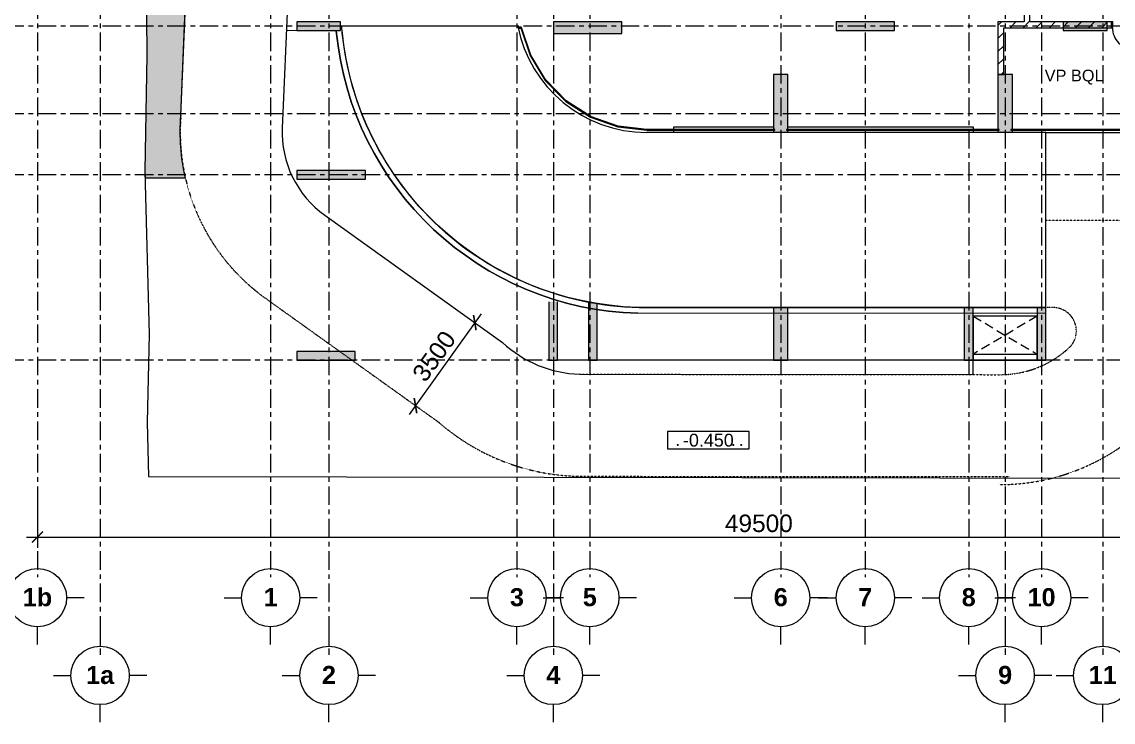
# Model space of a CAD drawing. Header units: millimetres. Extents: x -55734 to 162275, y -23881 to 125548.
# Drawn here: x -9036 to 28407, y -12412 to 11600 of the extents above; entities that cross this region are included whole.
import ezdxf
from ezdxf.enums import TextEntityAlignment as Align
from ezdxf.xclip import XClip

# ---------------------------------------------------------------- set-up
doc = ezdxf.new("R2010")
doc.units = ezdxf.units.MM
doc.header["$XCLIPFRAME"] = 0
for name, pattern in [('gf$0$Dash', [6, 3, -3]), ('Grid Line', [22.224999999999994, 12.7, -3.174999999999999, 3.174999999999999, -3.174999999999999]), ('HIDDEN2', [4.7624999999999975, 3.174999999999999, -1.587499999999999]), ('PHANTOM', [63.50000000000001, 31.75, -6.35, 6.35, -6.35, 6.35, -6.35])]:
    doc.linetypes.add(name, pattern=pattern)
for name, color, linetype, lineweight in [('@ color hatch', 7, 'Continuous', 13), ('A-DETL-THIN', 151, 'Continuous', 5), ('CHU', 181, 'Continuous', 5), ('CUA', 31, 'Continuous', 9), ('DIM', 1, 'Continuous', 5), ('gf$0$A-_DETA----_E', 8, 'Continuous', 9), ('HATCH-1', 8, 'Continuous', 5), ('HATCH-TUONG', 152, 'Continuous', 15), ('KH', 6, 'Continuous', 5), ('KI-HIEU-1', 151, 'Continuous', 9), ('KINH', 152, 'Continuous', 5), ('NET CAT', 3, 'Continuous', 5), ('NET THAY 1', 41, 'Continuous', 5), ('NET THAY 2', 55, 'Continuous', 5), ('NET-CAT', 3, 'Continuous', 15), ('NET-THAY', 2, 'Continuous', 9), ('TRUC', 225, 'Continuous', 5)]:
    doc.layers.add(name, color=color, linetype=linetype, lineweight=lineweight)
doc.layers.add('CGXD', color=5, linetype='HIDDEN2')
doc.layers.add('RD-AB', color=4, linetype='PHANTOM')
doc.styles.add('Arial', font='arial.ttf')
doc.styles.add('Arial_1', font='arial.ttf', dxfattribs={"height": 400})
doc.styles.add('Arial_B', font='arialbd.ttf', dxfattribs={"height": 619.0476190476184})
doc.styles.add('TA1', font='arial.ttf')
doc.dimstyles.new('D_300_KTx3.0', dxfattribs={"dimtxt": 600, "dimasz": 375, "dimexe": 375, "dimexo": 375, "dimgap": 160, "dimtad": 1, "dimdec": 0, "dimzin": 9, "dimtxsty": 'TA1', "dimblk": 'ARCHTICK', "dimcen": 1, "dimdle": 375, "dimclrd": 256, "dimclre": 256, "dimclrt": 7, "dimadec": 0, "dimazin": 0, "dimtfac": 1, "dimtdec": 0, "dimtix": 1, "dimtmove": 1, "dimatfit": 3, "dimldrblk": 'ARCHTICK', "dimfxl": 1, "dimtolj": 1, "dimtzin": 0, "dimlwd": -1, "dimlwe": -1, "dimarcsym": 0})
pattern_1 = [(45, (0, 0), (-224.5064030267289, 224.5064030267289), [])]

# ---------------------------------------------------------------- blocks, each defined once
blk = doc.blocks.new('Railing - Railing-489137-MẶT BẰNG TẦNG 1')
at = {"layer": 'NET THAY 1', "color": 250}
for p, q in [((13333.71073973213, 7912.629194909058), (13333.71073973213, 7999.925533379334)), ((13333.71073973213, 7999.925533379334), (16750.52425046675, 7999.925533379334)), ((13333.71073973213, 7809.927022104659), (13333.71073973213, 7887.229194909057)), ((17250.52425046675, 7999.925533379334), (23600.52425046754, 7999.925533379334)), ((23600.52425046754, 7999.925533379334), (23600.52425046754, 7912.629194909033)), ((23600.52425046754, 7887.229194909031), (23600.52425046754, 7809.927022104642))]:
    blk.add_line(p, q, dxfattribs=at)
blk = doc.blocks.new('ALC1807-ASCENT PLAZA-TANG HAM_rvt-1-MẶT BẰNG TẦNG 1')
at = {"color": 250, "lineweight": 5}
blk.add_blockref('Railing - Railing-489137-MẶT BẰNG TẦNG 1', (0, 0), dxfattribs=at)
blk = doc.blocks.new('ALC1807-ASCENT PLAZA-KET CAU 1_rvt-1-MẶT BẰNG TẦNG 1')
at = {"layer": 'NET CAT'}
for points in [[(1900.52425046744, 11299.93651796353), (1900.52425046744, 11599.93651796353), (400.5242504674388, 11599.93651796354), (400.5242504674388, 11299.93651796353)], [(11550.5242504668, 11199.9365179635), (11550.5242504668, 11599.9365179635), (9200.524250466793, 11599.9365179635), (9200.524250466793, 11199.9365179635), (11179.6184698446, 11199.9365179635)], [(20900.52425046765, 11299.93651796347), (20900.52425046765, 11599.93651796347), (18900.52425046765, 11599.93651796347), (18900.52425046765, 11299.93651796347)], [(28197.09348552335, 11299.93651796344), (28197.09348552335, 11599.93651796344), (26697.09348552334, 11599.93651796345), (26697.09348552334, 11299.93651796344)], [(17250.52425046677, 7809.927022104654), (17250.52425046677, 9799.92702210467), (16750.52425046678, 9799.92702210467), (16750.52425046678, 7809.927022104654)], [(24450.52425046678, 7809.927022104671), (24950.52425046678, 7809.927022104671), (24950.52425046678, 9799.927022104634), (24450.52425046678, 9799.927022104643)], [(2750.524250467433, 6199.93651796395), (2750.524250467433, 6499.936517963951), (400.5242504674301, 6499.936517963951), (400.5242504674301, 6199.93651796395)], [(9340.524250467543, -0.06348203607890356), (9340.524250467559, 1999.936517963917), (9040.524250467559, 1999.936517963934), (9040.52425046754, -0.06348203607890356)], [(10400.52425046754, -0.06348203609622942), (10700.52425046754, -0.06348203609622942), (10700.52425046756, 1939.781181943873), (10580.60683540634, 1958.706549496141), (10400.52425046756, 1993.585292792061), (10400.52425046754, 83.05254963373677)], [(17250.52425046678, -0.0634820361135553), (17250.52425046678, 1799.927022104642), (16750.52425046679, 1799.927022104642), (16750.52425046679, -0.0634820361135553)], [(23600.52425046715, -0.06348203614820705), (23600.52425046715, 1799.927022104642), (23300.52425046716, 1799.927022104642), (23300.52425046716, -0.06348203613088117)], [(26100.52425046716, -0.06348203614820705), (26100.52425046716, 1799.927022104642), (25800.52425046715, 1799.927022104642), (25800.52425046715, -0.06348203614820705)], [(2400.524250467426, -0.06348203606157768), (2400.524250467426, 299.9365179639395), (400.5242504674258, 299.9365179639395), (400.5242504674214, -0.06348203606157768)]]:
    blk.add_hatch(color=7, dxfattribs=at).paths.add_polyline_path(points, flags=0)
at = {"layer": 'NET CAT', "color": 90, "lineweight": 13}
for p, q in [((1900.524250467436, 11599.93651796351), (400.5242504674366, 11599.93651796351)), ((400.5242504674364, 11599.93651796351), (400.5242504674359, 11299.93651796351)), ((400.5242504674359, 11299.93651796351), (1900.524250467436, 11299.93651796351)), ((1900.524250467436, 11299.93651796351), (1900.524250467436, 11599.93651796351)), ((11550.52425046678, 11599.93651796348), (9200.524250466784, 11599.93651796348)), ((9200.524250466784, 11599.93651796348), (9200.524250466784, 11199.93651796348)), ((11550.52425046678, 11199.93651796348), (11550.52425046678, 11599.93651796348)), ((20900.52425046763, 11599.93651796345), (18900.52425046763, 11599.93651796345)), ((18900.52425046763, 11599.93651796345), (18900.52425046763, 11299.93651796345)), ((18900.52425046763, 11299.93651796345), (20900.52425046764, 11299.93651796345)), ((20900.52425046764, 11299.93651796345), (20900.52425046763, 11599.93651796345)), ((28197.09348552332, 11599.93651796342), (26697.09348552332, 11599.93651796343)), ((26697.09348552332, 11599.93651796343), (26697.09348552332, 11299.93651796343)), ((26697.09348552332, 11299.93651796343), (28197.09348552332, 11299.93651796342)), ((28197.09348552332, 11299.93651796342), (28197.09348552332, 11599.93651796342)), ((9200.524250466784, 11199.93651796348), (11550.52425046678, 11199.93651796348)), ((17250.52425046675, 9799.927022104648), (16750.52425046675, 9799.927022104648)), ((16750.52425046675, 9799.927022104648), (16750.52425046675, 7809.927022104647)), ((17250.52425046675, 7809.927022104647), (17250.52425046675, 9799.927022104648)), ((24950.52425046675, 9799.927022104624), (24450.52425046675, 9799.927022104626)), ((24450.52425046675, 9799.927022104626), (24450.52425046675, 7809.927022104641)), ((24950.52425046675, 7809.927022104641), (24950.52425046675, 9799.927022104624)), ((2750.524250467428, 6499.936517963944), (400.5242504674285, 6499.936517963944)), ((400.5242504674283, 6499.936517963944), (400.5242504674283, 6199.936517963944)), ((2750.524250467428, 6199.936517963944), (2750.524250467428, 6499.936517963944)), ((400.5242504674283, 6199.936517963944), (2750.524250467428, 6199.936517963944)), ((9040.524250467548, 1999.936517963914), (9040.524250467532, -0.06348203608567148)), ((9340.524250467532, -0.06348203608770185), (9340.524250467548, 1999.936517963913)), ((10400.52425046755, 1993.585292792047), (10400.52425046753, -0.06348203609000294)), ((10700.52425046753, -0.06348203609203332), (10700.52425046755, 1939.781181943867)), ((16750.52425046677, 1799.927022104642), (16750.52425046677, -0.0634820361168039)), ((17250.52425046677, -0.06348203611707462), (17250.52425046677, 1799.927022104642)), ((23300.52425046713, 1799.927022104636), (23300.52425046713, -0.06348203614008555)), ((23600.52425046713, -0.06348203614035626), (23600.52425046713, 1799.927022104636)), ((25800.52425046713, 1799.927022104645), (25800.52425046713, -0.06348203614820705)), ((26100.52425046713, -0.06348203614847776), (26100.52425046713, 1799.927022104645)), ((2400.524250467421, 299.9365179639289), (400.5242504674206, 299.9365179639395)), ((400.5242504674206, 299.9365179639395), (400.5242504674193, -0.06348203606046098)), ((2400.524250467419, -0.06348203607110285), (2400.524250467421, 299.9365179639289)), ((400.5242504674193, -0.06348203606044472), (2400.524250467419, -0.06348203607110285)), ((9040.524250467532, -0.06348203608580683), (9340.524250467532, -0.06348203608770185)), ((10400.52425046753, -0.06348203609013829), (10700.52425046753, -0.06348203609203332)), ((16750.52425046677, -0.0634820361168039), (17250.52425046677, -0.06348203611707462)), ((23300.52425046713, -0.06348203614008555), (23600.52425046713, -0.06348203614035626)), ((25800.52425046713, -0.06348203614820705), (26100.52425046713, -0.06348203614847776))]:
    blk.add_line(p, q, dxfattribs=at)
at = {"layer": 'NET-THAY', "color": 50}
blk.add_line((31261.35310966223, 7799.929194909006), (26100.79673649016, 7799.929194909002), dxfattribs=at)
blk = doc.blocks.new('A$C56D52FB6')
at = {"layer": '@ color hatch', "ltscale": 0.5}
h = blk.add_hatch(dxfattribs=at)
h.set_pattern_fill('CROSS', color=139, scale=20)
h.set_pattern_definition([(0, (-95969.65169468791, -21408.20164954532), (127, 127), [63.5, -190.5]), (90, (-95937.90169468791, -21439.95164954532), (-127, 127), [63.5, -190.5])])
edge = h.paths.add_edge_path()
edge.add_line((-109338.3379598628, 3889.229087690459), (-109362.4805370318, 2677.984814849362))
edge.add_line((-109362.4805370318, 2677.984814849362), (-109419.602073987, 1639.506543915806))
edge.add_line((-109419.602073987, 1639.506543915806), (-109513.6713271863, -1210.362051299089))
edge.add_line((-109513.6713271863, -1210.362051299089), (-106881.966985493, -2973.833700563249))
edge.add_line((-106881.966985493, -2973.833700563249), (-106913.9686023816, -3933.769061112238))
edge.add_line((-106913.9686023816, -3933.769061112238), (-100752.9102524701, -3961.337404550199))
edge.add_line((-100752.9102524701, -3961.337404550199), (-100746.8866818314, -6967.990582789265))
edge.add_line((-100746.8866818314, -6967.990582789265), (-100712.9897478749, -10938.45045556063))
edge.add_line((-100712.9897478749, -10938.45045556063), (-100780.820051495, -14932.39573182717))
edge.add_line((-100780.820051495, -14932.39573182717), (-100774.817918709, -15158.15757803831))
edge.add_line((-100774.817918709, -15158.15757803831), (-99394.51889290242, -15158.15757803831))
edge.add_arc((-92571.27919620601, -13595.01969492401), 7000.000000014334, 175.3257801476313, 192.9032502731161, ccw=False)
edge.add_line((-99547.99827447208, -13024.58924065366), (-99297.49783059815, -6850.03363649649))
edge.add_arc((-102795.1852751374, -6708.363968762525), 3500.555349432935, 357.6805704644192, 446.7788433898818)
edge.add_ellipse((-102339.1615138813, 3781.855543363243), major_axis=(139.4966184170917, 6998.609911507453), ratio=0.9999999999999998, start_angle=90.26297205749017, end_angle=179.0187652853838, ccw=False)
at = {"ltscale": 0.5}
for p, q in [((-95800.37465940135, -6991.891097251855, -0.0003821481779666901), (-96068.27950737666, -13450.12341667354, 4.025256442938719e-06)), ((-94216.70185902924, -10126.96364942423, 4.025256442938719e-06), (-95926.8636108283, -10109.70219498877, 4.025256442938719e-06)), ((-94606.87455664814, -16442.08731382732, 4.025256442938719e-06), (-88509.19751341722, -20802.17610656383, 4.025256442938719e-06)), ((-72370.37773312157, -19803.5246601301, 4.025256442938719e-06), (-83872.79542666272, -19800.99820122638, 4.025256442938719e-06)), ((-72371.45668496506, -21898.15453140982, 4.025256442938719e-06), (-72370.37773312157, -19803.5246601301, 4.025256442938719e-06)), ((-85868.37170172186, -21890.53069820769, 4.025256442938719e-06), (-72371.45668496506, -21898.15453140982, 4.025256442938719e-06))]:
    blk.add_line(p, q, dxfattribs=at)
at = {"ltscale": 0.5, "elevation": 4.025256442938719e-06}
for points in [[(-69871.18812388473, -19608.21045606966), (-83869.9863181524, -19600.99962167571, -0.3789006972585026), (-94017.59137767577, -10108.12177544103, -1.069522368942609)], [(-69871.2911446346, -19808.21042953647), (-83872.79542666272, -19800.99820122638, -0.3789737937179047), (-94216.70185902924, -10126.96364942423, -0.3789737937179047)]]:
    blk.add_lwpolyline(points, format="xyb", dxfattribs=at)
at = {"ltscale": 0.5}
for centre, radius, start, end in [((-83579.56948405154, -9120.369187949575, 4.025256442938719e-06), 10684.65336698718, 185.4058159557538, 268.4273969401078), ((-92577.38823114448, -13597.90942532913, 4.025256442938719e-06), 3494.01811770179, 177.5758450350967, 234.4899346650131), ((-85750.35530488535, -17856.09272816021, 4.025256442938719e-06), 4036.16372364688, 226.8798280436769, 268.3244472206741)]:
    blk.add_arc(centre, radius, start, end, dxfattribs=at)
at = {"layer": '@ color hatch', "color": 139, "ltscale": 0.5}
for p, q in [((-99547.99831475917, -13024.56913553299), (-99297.49787090335, -6850.01353181673)), ((-69869.05110860534, -21408.27543422085), (-86619.25157349848, -21408.27543422085))]:
    blk.add_line(p, q, dxfattribs=at)
at = {"layer": '@ color hatch', "color": 139, "ltscale": 0.5, "elevation": 1.183966522866141e-06}
for points in [[(-100746.8866818314, -6967.990582789265), (-100712.9897478749, -10938.45045556063)], [(-99547.99827447208, -13024.58924065366), (-99297.49783059815, -6850.03363649649)], [(-100712.9897478749, -10938.45045556063), (-100780.820051495, -14932.39573182717)], [(-100780.820051495, -14932.39573182717), (-100774.817918709, -15158.15757803831)], [(-100774.817918709, -15158.15757803831), (-99394.51889290242, -15158.15757803831)]]:
    blk.add_lwpolyline(points, dxfattribs=at)
blk.add_lwpolyline([(-99394.51889290242, -15158.15757803832, -0.07684692007778644), (-99547.99827447208, -13024.58924065366)], format="xyb", dxfattribs=at)
at = {"layer": 'gf$0$A-_DETA----_E'}
for p, q in [((-100780.6822561493, -14932.39634784238), (-100631.7659551615, -20533.67513351926)), ((-100631.7659551615, -20533.67513351926), (-100705.5757002039, -23535.16677889935)), ((-100705.5757002039, -23535.16677889935), (-100655.9369334307, -25402.25970969951)), ((-100655.9369334307, -25402.25970969951), (-49438.97152645472, -25477.87044377022))]:
    blk.add_line(p, q, dxfattribs=at)
at = {"layer": 'gf$0$A-_DETA----_E', "color": 190, "linetype": 'gf$0$Dash'}
for p, q in [((-69868.85495819774, -16603.27462744068), (-65649.46215273897, -16603.27462744068)), ((-96642.74554786697, -19289.13359555457, -2.692768083041312e-05), (-90719.11767393647, -23524.69449127186, 2.981519631338573e-06)), ((-85868.37170172186, -21890.53069820769, -6.706798819037453e-05), (-71445.02240402013, -21906.46882844887, -7.363740931731958e-05))]:
    blk.add_line(p, q, dxfattribs=at)
at = {"layer": 'gf$0$A-_DETA----_E', "color": 190, "linetype": 'gf$0$Dash', "ltscale": 0.5}
blk.add_line((-69625.90335924941, -19605.18608027518, -6.706806565628018e-05), (-69869.27540668537, -19605.21255482784, 1.685485510811942e-06), dxfattribs=at)
at = {"layer": 'gf$0$A-_DETA----_E', "color": 190, "linetype": 'gf$0$Dash', "elevation": 4.025256442938719e-06}
blk.add_lwpolyline([(-90719.11767393647, -23524.6922625929), (-90703.70750963525, -23535.71116651595, 0.1756868685933318), (-85912.76717185165, -25390.50617945685), (-71114.9222031858, -25398.8648526538)], format="xyb", dxfattribs=at)
at = {"layer": 'gf$0$A-_DETA----_E', "color": 190, "linetype": 'gf$0$Dash'}
for centre, radius, start, end in [((-92571.27923650743, -13594.99958980228, -0.003227723740828226), 7000, 175.3257801472881, 234.4341633746465), ((-71441.15482648078, -18406.47096532895, 0.0009420501408679682), 7268.190819182895, 269.9366868815929, 322.7501231472265)]:
    blk.add_arc(centre, radius, start, end, dxfattribs=at)
at = {"layer": 'gf$0$A-_DETA----_E', "color": 190, "linetype": 'gf$0$Dash', "ltscale": 0.5}
for centre, radius, start, end in [((-69625.90335924941, -20405.18608027515, -6.706806565628018e-05), 800, 312.2460177568666, 90), ((-71441.15482648078, -18406.47096532895, -6.706806565628018e-05), 3500, 269.9366868815929, 312.2460177568666)]:
    blk.add_arc(centre, radius, start, end, dxfattribs=at)
blk = doc.blocks.new('CUA 1 CANH MO - 2 - Type 800-546369-MẶT BẰNG TẦNG 1')
at = {"layer": 'CUA'}
for p, q in [((-267.5493444547591, 840.2545325246236), (-227.5493444547591, 840.2545325246235)), ((-267.5493444547604, 102.2545325246237), (-267.5493444547591, 840.2545325246236)), ((-227.5493444547591, 840.2545325246235), (-227.5493444547604, 102.2545325246236)), ((-227.5493444547604, 102.2545325246236), (-267.5493444547604, 102.2545325246237))]:
    blk.add_line(p, q, dxfattribs=at)
at = {"layer": 'CUA', "lineweight": 5}
for p, q in [((-268.5493444547594, 102.2545325236367), (-298.5493444547623, 102.2545325236369)), ((-298.5493444547623, 102.2545325236369), (-298.549344454761, -97.7454674763603)), ((-268.5493444547598, 61.25453252363668), (-268.5493444547594, 102.2545325236367)), ((-248.5493444547599, 61.25453252363658), (-268.5493444547598, 61.25453252363668)), ((-248.549344454761, -97.74546747636066), (-248.5493444547599, 61.25453252363656)), ((471.4506555452402, 61.25453252363184), (451.4506555452404, 61.25453252363198)), ((451.4506555452404, 61.25453252363198), (451.4506555452393, -97.74546747636523)), ((501.4506555452396, 102.2545325236316), (471.4506555452405, 102.2545325236318)), ((471.4506555452405, 102.2545325236318), (471.4506555452402, 61.25453252363184)), ((501.4506555452383, -97.74546747636555), (501.4506555452396, 102.2545325236316)), ((-298.549344454761, -97.74546747636032), (-248.549344454761, -97.74546747636066)), ((451.4506555452393, -97.74546747636523), (501.4506555452383, -97.74546747636555))]:
    blk.add_line(p, q, dxfattribs=at)
blk.add_arc((-267.5493444547607, 102.2545325246242), 737.9999999999993, 359.4999999999998, 89.9999999999999, dxfattribs=at)
blk = doc.blocks.new('System Panel - Glazed-394770-MẶT BẰNG TẦNG 1')
at = {"layer": 'KINH', "lineweight": 9}
for p, q in [((500.0000001523973, 12.69999999999711), (-500.0000001523973, 12.69999999999711)), ((-500.0000001523973, 12.69999999999711), (-500.0000001523973, -12.69999999999711)), ((500.0000001523973, -12.69999999999711), (500.0000001523973, 12.69999999999711)), ((-500.0000001523973, -12.69999999999711), (500.0000001523973, -12.69999999999711))]:
    blk.add_line(p, q, dxfattribs=at)
blk = doc.blocks.new('System Panel - Glazed-617960-MẶT BẰNG TẦNG 1')
at = {"layer": 'KINH', "lineweight": 9}
for p, q in [((206.3401107409177, 12.70000000000036), (-206.3401107409177, 12.70000000000036)), ((-206.3401107409177, 12.70000000000036), (-206.3401107409177, -12.70000000000036)), ((206.3401107409177, -12.70000000000036), (206.3401107409177, 12.70000000000036)), ((-206.3401107409177, -12.70000000000036), (206.3401107409177, -12.70000000000036))]:
    blk.add_line(p, q, dxfattribs=at)
blk = doc.blocks.new('System Panel - Glazed-584471-MẶT BẰNG TẦNG 1')
at = {"layer": 'KINH', "lineweight": 9}
for p, q in [((150.0998411365013, 12.70000000000036), (-150.0998411365035, 12.70000000000036)), ((-150.0998411365035, 12.70000000000036), (-150.0998411365035, -12.70000000000036)), ((150.0998411365013, -12.70000000000036), (150.0998411365013, 12.70000000000036)), ((-150.0998411365035, -12.70000000000036), (150.0998411365013, -12.70000000000036))]:
    blk.add_line(p, q, dxfattribs=at)
blk = doc.blocks.new('System Panel - Glazed-618053-MẶT BẰNG TẦNG 1')
at = {"layer": 'KINH', "lineweight": 9}
for p, q in [((198.0067425245052, 12.70000000000144), (-198.0067425245052, 12.70000000000144)), ((-198.0067425245052, 12.70000000000144), (-198.0067425245052, -12.69999999999928)), ((198.0067425245052, -12.69999999999928), (198.0067425245052, 12.70000000000144)), ((-198.0067425245052, -12.69999999999928), (198.0067425245052, -12.69999999999928))]:
    blk.add_line(p, q, dxfattribs=at)
blk = doc.blocks.new('System Panel - Glazed-V4-MẶT BẰNG TẦNG 1')
at = {"layer": 'KINH', "lineweight": 9}
for p, q in [((-397.5158898322691, 12.69999999999928), (-500.0000001523973, 12.69999999999928)), ((-500.0000001523973, 12.69999999999928), (-500.0000001523973, -12.69999999999928)), ((-500.0000001523973, -12.69999999999928), (-391.8679108377811, -12.69999999999928))]:
    blk.add_line(p, q, dxfattribs=at)
blk = doc.blocks.new('System Panel - Glazed-555829-MẶT BẰNG TẦNG 1')
at = {"layer": 'KINH', "lineweight": 9}
for p, q in [((500.0000025377024, 12.70000000000144), (-500.0000025377198, 12.70000000000144)), ((-500.0000025377198, 12.70000000000144), (-500.0000025377198, -12.70000000000144)), ((500.0000025377024, -12.69999999999711), (500.0000025377024, 12.70000000000144)), ((-500.0000025377198, -12.70000000000144), (500.0000025377024, -12.69999999999711))]:
    blk.add_line(p, q, dxfattribs=at)
blk = doc.blocks.new('System Panel - Glazed-540955-MẶT BẰNG TẦNG 1')
at = {"layer": 'KINH', "lineweight": 9}
for p, q in [((500.0000001523973, 12.70000000000144), (-500.0000001523973, 12.70000000000144)), ((-500.0000001523973, 12.70000000000144), (-500.0000001523973, -12.70000000000144)), ((500.0000001523973, -12.70000000000144), (500.0000001523973, 12.70000000000144)), ((-500.0000001523973, -12.70000000000144), (500.0000001523973, -12.70000000000144))]:
    blk.add_line(p, q, dxfattribs=at)
blk = doc.blocks.new('System Panel - Glazed-772989-MẶT BẰNG TẦNG 1')
at = {"layer": 'KINH', "lineweight": 9}
for p, q in [((496.0959994222926, 12.70000000000144), (-496.0959994222947, 12.70000000000253)), ((-496.0959994222947, 12.70000000000253), (-496.0959994222947, -12.70000000000036)), ((496.0959994222926, -12.70000000000036), (496.0959994222926, 12.70000000000144)), ((-496.0959994222947, -12.70000000000036), (496.0959994222926, -12.70000000000036))]:
    blk.add_line(p, q, dxfattribs=at)
blk = doc.blocks.new('System Panel - Glazed-773015-MẶT BẰNG TẦNG 1')
at = {"layer": 'KINH', "lineweight": 9}
for p, q in [((98.54003726695424, 12.69999999999928), (66.54155452537275, 12.69999999999928)), ((98.54003726695424, -12.69999999999928), (98.54003726695424, 12.69999999999928)), ((69.04561657523597, -12.69999999999928), (98.54003726695424, -12.69999999999928))]:
    blk.add_line(p, q, dxfattribs=at)
blk = doc.blocks.new('_ARCHTICK')
at = {"color": 0, "linetype": 'ByBlock', "const_width": 0.15}
blk.add_lwpolyline([(-0.5, -0.5), (0.5, 0.5)], dxfattribs=at)
blk = doc.blocks.new('*D114')
at = {"layer": 'Defpoints', "color": 0, "transparency": 16777216}
for p in [(-8499.47574953254, -3994.166481148954, -2.393433463568996e-06), (41000.52425046753, -4125.69522555347), (41000.52425046753, -6064.725118562926)]:
    blk.add_point(p, dxfattribs=at)
at = {"layer": 'DIM', "transparency": 16777216}
for p, q in [((-8499.47574953254, -4369.166481148954), (-8499.47574953254, -6439.725118562926)), ((41000.52425046753, -4500.69522555347), (41000.52425046753, -6439.725118562926)), ((-8874.47574953254, -6064.725118562926), (41375.52425046753, -6064.725118562926))]:
    blk.add_line(p, q, dxfattribs=at)
at = {"layer": 'DIM', "transparency": 16777216, "xscale": 375, "yscale": 375, "zscale": 375, "rotation": 180}
blk.add_blockref('_ARCHTICK', (-8499.47574953254, -6064.725118562926), dxfattribs=at)
at = {"layer": 'DIM', "transparency": 16777216, "xscale": 375, "yscale": 375, "zscale": 375}
blk.add_blockref('_ARCHTICK', (41000.52425046753, -6064.725118562926), dxfattribs=at)
at = {"layer": 'DIM', "color": 7, "transparency": 16777216, "insert": (16250.5242504675, -5598.38132592991), "char_height": 600, "attachment_point": 5, "style": 'TA1'}
blk.add_mtext('\\A1;49500', dxfattribs=at)
blk = doc.blocks.new('Grid - FamilyAL-KH TRUC-785342-MẶT BẰNG TẦNG 1')
at = {"layer": 'KH'}
for p, q in [((3.874160085685026e-14, 7), (-4.193598593382747e-14, 4)), ((-8.000000000000002, -0.9999999999998468), (-5.000000000000001, -0.9999999999999839)), ((7.999999999999999, -1.000000000000018), (4.999999999999999, -0.9999999999999839)), ((-1.451272977187503e-14, -9), (-9.666096048577266e-15, -6))]:
    blk.add_line(p, q, dxfattribs=at)
blk.add_circle((-1.586231146433193e-15, -1), 5.000000000000005, dxfattribs=at)
blk = doc.blocks.new('A$C1F0A2BF7')
at = {"layer": 'CGXD', "ltscale": 200, "const_width": 200, "elevation": -3.977424561112374e-06}
blk.add_lwpolyline([(46260.64076272251, 55777.33416845412), (47488.05836623183, 54954.85722393759), (54942.36401917609, 54921.50210105926), (54956.32330551299, 47953.75264886279), (54990.54441281406, 43945.32131885826), (54923.32705920688, 39987.46742189467), (55072.64778846814, 34370.97662822811), (55051.04506889112, 33492.4966575486), (97748.0272713457, 33429.46382962384), (96763.22517035992, 41536.604347231), (96759.19224258763, 45314.89457109709)], dxfattribs=at)
at = {"layer": 'RD-AB', "ltscale": 30, "const_width": 300, "elevation": -2.891235942494149e-06}
blk.add_lwpolyline([(44789.47158175823, 50966.74026564519), (50950.52993166959, 50939.17192219326), (50956.55350230832, 47932.51874396823), (50990.45043626509, 43962.0588711968), (50922.62013264489, 39968.11359493027), (51071.53643363266, 34366.83480925302), (50997.72668859031, 31365.34316387336), (51047.36545536353, 29498.25023307322), (102264.3308623395, 29422.6394990027), (100763.162798191, 41780.63550756256), (136969.8773069985, 46270.89189777964), (170677.2897147461, 50201.11094583539)], dxfattribs=at)
blk = doc.blocks.new('*D142')
at = {"layer": 'Defpoints', "color": 0, "transparency": 16777216}
for p in [(6506.004154470136, 1288.496397960582, 4.025256442938719e-06), (4470.265234485079, -1558.578666563183, -9.581632858132254e-07), (4470.265234485079, -1558.578666563182)]:
    blk.add_point(p, dxfattribs=at)
at = {"layer": 'DIM', "transparency": 16777216}
blk.add_line((6724.118421150115, 1593.53929112588), (4252.150967805103, -1863.621559728482), dxfattribs=at)
at = {"layer": 'DIM', "transparency": 16777216, "xscale": 375, "yscale": 375, "zscale": 375}
for p, rotation in [((6506.004154470139, 1288.49639796058), 54.43416337634454), ((4470.265234485079, -1558.578666563182), 234.4341633763445)]:
    blk.add_blockref('_ARCHTICK', p, dxfattribs=dict(at, rotation=rotation))
at = {"layer": 'DIM', "color": 7, "transparency": 16777216, "insert": (5108.621939208235, 136.3211828218218), "char_height": 600, "attachment_point": 5, "rotation": 54.43416337634452, "style": 'TA1'}
blk.add_mtext('\\A1;3500', dxfattribs=at)
blk = doc.blocks.new('*U174')
at = {"color": 7, "ltscale": 30, "true_color": 0xffffff, "insert": (520, 350), "char_height": 200, "attachment_point": 5, "bg_fill": 3, "box_fill_scale": 1.25, "bg_fill_color": 256, "bg_fill_true_color": 13158600, "bg_fill_transparency": 0}
blk.add_mtext('\\A1;.      ..', dxfattribs=at)
blk.add_lwpolyline([(-200, 200), (1200, 200), (1200, 500), (-200, 500)], close=True)
at = {"color": 7, "style": 'Arial'}
blk.add_attdef('±0.000', text='', height=220, dxfattribs=at).set_placement((500, 349.9999999999127), align=Align.MIDDLE)

msp = doc.modelspace()

# ---------------------------------------------------------------- hatches: boundary and pattern name
at = {"layer": 'HATCH-TUONG', "lineweight": 5}
h = msp.add_hatch(dxfattribs=at)
h.set_pattern_fill('FP_3', color=256, style=0, pattern_type=2)
h.set_pattern_definition(pattern_1)
h.paths.add_polyline_path([(25550.52425046757, 11599.93651796345), (25550.52425046757, 12709.93651796386), (25350.52425046757, 12709.93651796386), (25350.52425046757, 11599.93651796345)], flags=0)
h.paths.add_polyline_path([(25550.52425046757, 14109.93651796387), (25550.52425046757, 16549.93651796383), (25350.52425046757, 16549.93651796383), (25350.52425046757, 14109.93651796387)], flags=0)
h = msp.add_hatch(dxfattribs=at)
h.set_pattern_fill('FP_3', color=256, style=0, pattern_type=2)
h.set_pattern_definition([(45, (-50.00000000077853, 0), (-224.5064030267289, 224.5064030267289), [])])
h.paths.add_polyline_path([(24650.52425046679, 9799.925532674893), (24650.5242504668, 11599.93651796345), (24450.52425046679, 11599.93651796345), (24450.52425046678, 9799.925532674893)], flags=0)
h = msp.add_hatch(dxfattribs=at)
h.set_pattern_fill('FP_3', color=256, style=0, pattern_type=2)
h.set_pattern_definition(pattern_1)
h.paths.add_polyline_path([(30300.52425046766, 11399.93651796344), (31200.52425046682, 11399.93651796344), (31200.52425046682, 11599.93651796343), (30300.52425046766, 11599.93651796343)], flags=0)
h.paths.add_polyline_path([(29500.52425046765, 11399.93651796344), (29500.52425046765, 11599.93651796344), (29150.52425046766, 11599.93651796344), (29150.52425046766, 11399.93651796344), (29400.52425046765, 11399.93651796344)], flags=0)
h.paths.add_polyline_path([(28350.52425046766, 11399.93651796344), (28350.52425046766, 11599.93651796344), (24700.52425046758, 11599.93651796345), (24700.52425046758, 11399.93651796345), (28298.36846984461, 11399.93651796344)], flags=0)

# ---------------------------------------------------------------- linework, layer by layer
at = {"layer": 'A-DETL-THIN'}
for p, q in [((7981.18120185232, 11449.93651796349), (1926.342796308633, 11449.93651796349)), ((26100.79673649017, 7809.927022104643), (12398.24089499514, 7809.927022104643)), ((26100.79673649017, 7809.927022104643), (12398.24089499514, 7809.927022104643)), ((26100.79673649017, 1799.927022104642), (26100.79673649017, 7809.927022104643)), ((26100.79673649017, 1799.927022104642), (26100.79673649017, 7809.927022104643)), ((12401.88225411347, 1799.927022104649), (26100.79673649017, 1799.927022104642)), ((12401.88225411347, 1799.927022104649), (26100.79673649017, 1799.927022104642))]:
    msp.add_line(p, q, dxfattribs=at)
for centre, radius, start, end in [((12391.88225411346, 12299.92702210464), 10500, 184.6432587235093, 226.0997456593411), ((12391.88225411348, 12299.92702210465), 10500.00000000001, 184.6432587235093, 226.0997456593411), ((12398.24089499514, 12309.92702210464), 4499.999999999983, 191.01751129415, 269.9999999999998), ((12398.24089499514, 12309.92702210465), 4499.999999999996, 191.0175112941501, 269.9999999999997), ((12401.88225411347, 12324.75709312846), 10524.83007102381, 226.1542486650121, 269.9999999999996), ((12401.88225411347, 12324.75709312846), 10524.8300710238, 226.1542486650121, 269.9999999999996)]:
    msp.add_arc(centre, radius, start, end, dxfattribs=at)
at = {"layer": 'HATCH-1', "linetype": 'HIDDEN2', "ltscale": 100}
for p, q in [((23600.52425046713, 1508.320487632671), (25800.52425046712, 199.9365179638534)), ((25800.52425046713, 1508.320487632671), (23600.52425046713, 199.9365179638605))]:
    msp.add_line(p, q, dxfattribs=at)
at = {"layer": 'NET-CAT'}
for p, q in [((25350.52425046754, 12709.93651796385), (25350.52425046754, 11599.93651796344)), ((25550.52425046754, 11599.93651796344), (25550.52425046754, 12709.93651796385)), ((24650.52425046676, 11599.93651796344), (24450.52425046676, 11599.93651796344)), ((24450.52425046676, 11599.93651796344), (24450.52425046675, 9799.925532674886)), ((25350.52425046754, 11599.93651796344), (24650.52425046676, 11599.93651796344)), ((24650.52425046676, 9799.925532674886), (24650.52425046676, 11399.93651796344)), ((24650.52425046676, 11399.93651796344), (28350.52425046762, 11399.93651796343)), ((28350.52425046762, 11599.93651796343), (25550.52425046754, 11599.93651796344)), ((28350.52425046762, 11399.93651796343), (28350.52425046762, 11599.93651796343)), ((24450.52425046675, 9799.925532674886), (24650.52425046676, 9799.925532674886))]:
    msp.add_line(p, q, dxfattribs=at)
at = {"layer": 'NET-THAY'}
for p, q in [((23600.52425046713, 199.9365179638605), (25800.52425046712, 199.9365179638534)), ((25800.52425046712, -0.0634820361465777), (23600.52425046713, -0.06348203613948038))]:
    msp.add_line(p, q, dxfattribs=at)
msp.add_lwpolyline([(23600.52425046713, -0.06348203613944095), (25800.52425046713, -0.0634820361394759), (25800.52425046713, 1508.320487632671), (23600.52425046713, 1508.320487632671)], close=True, dxfattribs=at)
at = {"layer": 'TRUC', "linetype": 'Grid Line', "ltscale": 50}
for p, q in [((-8499.475749532474, 50122.62621658099), (-8499.475749532543, -7437.947550931014)), ((-6349.475749532296, 50122.62621658098), (-6349.475749532368, -10105.52243189248)), ((-499.4757495325019, 50122.62621658095), (-499.4757495325698, -7437.947550931021)), ((1500.524250467527, 50122.62621658094), (1500.524250467454, -10105.52243189248)), ((7950.524250467304, 50122.6262165809), (7950.524250467236, -7437.94755093104)), ((9200.524250467612, 50122.62621658089), (9200.524250467539, -10105.52243189249)), ((10450.52425046719, 50122.62621658089), (10450.52425046712, -7437.94755093104)), ((17000.52425046684, 50122.62621658087), (17000.52425046677, -7437.947550931049)), ((19900.52425046684, 50122.62621658085), (19900.52425046677, -7437.947550931056)), ((23450.52425046721, 50122.62621658084), (23450.52425046714, -7437.947550931065)), ((24700.52425046709, 50122.62621658084), (24700.52425046702, -10105.52243189253)), ((25950.52425046721, 50122.62621658084), (25950.52425046714, -7437.947550931065)), ((28050.52425046769, 50122.62621658084), (28050.52425046762, -10105.52243189253)), ((48819.12251325854, 11449.93651796336), (-17790.37242925586, 11449.93651796358)), ((48819.12251325852, 8449.936517963775), (-20104.99804221203, 8449.936517964)), ((48819.12251325852, 6349.936517963785), (-17790.37242925588, 6349.936517964004)), ((48819.12251325848, -0.06348203622092342), (-17790.3724292559, -0.06348203600316632))]:
    msp.add_line(p, q, dxfattribs=at)

# ---------------------------------------------------------------- block references
at = {"lineweight": 5}
for name in ['ALC1807-ASCENT PLAZA-KET CAU 1_rvt-1-MẶT BẰNG TẦNG 1', 'ALC1807-ASCENT PLAZA-TANG HAM_rvt-1-MẶT BẰNG TẦNG 1']:
    msp.add_blockref(name, (0, 0), dxfattribs=at)
at = {"color": 50, "lineweight": 9}
for name, p, rotation in [('System Panel - Glazed-773015-MẶT BẰNG TẦNG 1', (1999.06428773439, 11399.95021301417), 180), ('System Panel - Glazed-V4-MẶT BẰNG TẦNG 1', (7597.604325153744, 11399.95021301416), 180), ('System Panel - Glazed-555829-MẶT BẰNG TẦNG 1', (8254.82941094029, 10925.31322053143), 288.3276242515108), ('CUA 1 CANH MO - 2 - Type 800-546369-MẶT BẰNG TẦNG 1', (28851.97490601286, 11502.19105048706), 180), ('System Panel - Glazed-540955-MẶT BẰNG TẦNG 1', (8672.392227543567, 10023.79888520434), 301.3775710615475), ('System Panel - Glazed-540955-MẶT BẰNG TẦNG 1', (9282.733160799762, 9239.853259830172), 314.4275178429367), ('System Panel - Glazed-540955-MẶT BẰNG TẦNG 1', (10054.32638897658, 8613.969334023632), 327.4774646243256), ('System Panel - Glazed-540955-MẶT BẰNG TẦNG 1', (10947.31695628927, 8178.475769155102), 340.5274114057146), ('System Panel - Glazed-772989-MẶT BẰNG TẦNG 1', (11911.6501419778, 7955.863521236147), 353.5261923982043), ('System Panel - Glazed-618053-MẶT BẰNG TẦNG 1', (12602.5895287679, 7899.929194909066), 180), ('System Panel - Glazed-394770-MẶT BẰNG TẦNG 1', (13300.5962712924, 7899.929194909062), 180), ('System Panel - Glazed-394770-MẶT BẰNG TẦNG 1', (14300.5962712924, 7899.929194909059), 180), ('System Panel - Glazed-394770-MẶT BẰNG TẦNG 1', (15300.5962712924, 7899.929194909056), 180), ('System Panel - Glazed-394770-MẶT BẰNG TẦNG 1', (16300.5962714448, 7899.929194909053), 180), ('System Panel - Glazed-584471-MẶT BẰNG TẦNG 1', (17350.6961127337, 7899.92919490905), 180), ('System Panel - Glazed-394770-MẶT BẰNG TẦNG 1', (18000.79595387021, 7899.929194909048), 180), ('System Panel - Glazed-394770-MẶT BẰNG TẦNG 1', (19000.79595387021, 7899.929194909045), 180), ('System Panel - Glazed-394770-MẶT BẰNG TẦNG 1', (20000.79595387021, 7899.929194909042), 180), ('System Panel - Glazed-394770-MẶT BẰNG TẦNG 1', (21000.79595387021, 7899.929194909038), 180), ('System Panel - Glazed-394770-MẶT BẰNG TẦNG 1', (22000.79595387021, 7899.929194909036), 180), ('System Panel - Glazed-394770-MẶT BẰNG TẦNG 1', (23000.79595387021, 7899.929194909032), 180), ('System Panel - Glazed-394770-MẶT BẰNG TẦNG 1', (24000.79595402261, 7899.929194909028), 180), ('System Panel - Glazed-617960-MẶT BẰNG TẦNG 1', (25107.30105626855, 7899.929194909025), 180), ('System Panel - Glazed-394770-MẶT BẰNG TẦNG 1', (25813.64116700947, 7899.929194909022), 180), ('System Panel - Glazed-394770-MẶT BẰNG TẦNG 1', (26813.64116700947, 7899.929194909019), 180), ('System Panel - Glazed-394770-MẶT BẰNG TẦNG 1', (27813.64116700947, 7899.929194909016), 180), ('System Panel - Glazed-394770-MẶT BẰNG TẦNG 1', (28813.64116700947, 7899.929194909013), 180)]:
    msp.add_blockref(name, p, dxfattribs=dict(at, rotation=rotation))
at = {"color": 250, "lineweight": 5, "xscale": 199.9999999999999, "yscale": 199.9999999999999, "zscale": 199.9999999999999, "rotation": 180}
for p in [(-8499.47574953251, -8344.725118562845), (-499.4757495325428, -8344.725118562854), (7950.524250467258, -8344.72511856287), (10450.52425046714, -8344.72511856287), (17000.52425046679, -8344.72511856288), (19900.52425046678, -8344.72511856289), (23450.52425046715, -8344.7251185629), (25950.52425046715, -8344.7251185629), (-6349.475749532337, -11012.29999952431), (1500.52425046748, -11012.29999952432), (9200.524250467559, -11012.29999952432), (24700.52425046702, -11012.29999952436), (28050.52425046763, -11012.29999952436)]:
    msp.add_blockref('Grid - FamilyAL-KH TRUC-785342-MẶT BẰNG TẦNG 1', p, dxfattribs=at)
at = {"layer": 'NET THAY 2'}
ref = msp.add_blockref('A$C1F0A2BF7', (-55733.7975177078, -33492.41671422218, 4.978024789251535e-07), dxfattribs=at)
XClip(ref).set_block_clipping_path([(-27462.618629115583, 51738.674998801594), (137958.51740970556, 152520.38063209807)])
at = {"layer": 'NET-THAY'}
msp.add_blockref('A$C56D52FB6', (95969.65169468791, 21408.20164954532), dxfattribs=at)

# ---------------------------------------------------------------- texts
at = {"layer": 'CHU', "color": 7, "insert": (26058.89490228174, 9958.991770071329), "char_height": 400, "width": 2098.78, "attachment_point": 1, "line_spacing_factor": 0.9364389825664474, "style": 'Arial_1'}
msp.add_mtext('\\pt2540,5080,7620,10160,12700,15240,17780,20320,22860,25400,27940,30480,33020,35560,38100,40640,43180,45720,48260,50800,53340,55880,58420,60960,63500,66040,68580,71120,73660,76200,78740,81280;VP BQL', dxfattribs=at)
at = {"layer": 'KH', "char_height": 619.0476190476184, "attachment_point": 2, "line_spacing_factor": 0.9417779076525877, "style": 'Arial_B'}
for s, insert, width in [('1b', (-8499.2316104986, -7816.879527497093), 1175.25052716136), ('\\fArial|b1|i0|c0|p34|;1', (-499.2316104986328, -7816.879527497102), 558.2440004016462), ('\\fArial|b1|i0|c0|p34|;3', (7950.768389501167, -7816.87952749712), 558.2440004016462), ('\\fArial|b1|i0|c0|p34|;5', (10450.76838950105, -7816.87952749712), 558.2440004016462), ('\\fArial|b1|i0|c0|p34|;6', (17000.7683895007, -7816.879527497129), 558.2440004016462), ('\\fArial|b1|i0|c0|p34|;7', (19900.76838950069, -7816.879527497138), 558.2440004016462), ('\\fArial|b1|i0|c0|p34|;8', (23450.76838950106, -7816.879527497147), 558.2440004016462), ('10', (25950.76838950105, -7816.879527497147), 1116.488000803292), ('\\fArial|b1|i0|c0|p34|;2', (1500.76838950139, -10484.45440845857), 558.2440004016462), ('\\fArial|b1|i0|c0|p34|;9', (24700.76838950093, -10484.45440845861), 558.2440004016462), ('1a', (-6349.231610498427, -10484.45440845856), 1116.488000803292), ('\\fArial|b1|i0|c0|p34|;4', (9200.76838950147, -10484.45440845857), 558.2440004016462), ('11', (28050.76838950154, -10484.45440845861), 1116.488000803292)]:
    msp.add_mtext(s, dxfattribs=dict(at, insert=insert, width=width))

# ---------------------------------------------------------------- dimensions: what is measured, and where the dimension line sits
at = {"layer": 'DIM'}
dim = msp.add_aligned_dim(p1=(6506.004154470137, 1288.496397960582, 4.025256442938719e-06), p2=(4470.265234485079, -1558.578666563182, -9.581632858132254e-07), distance=0, dimstyle='D_300_KTx3.0', dxfattribs=at)
dim.commit()
dim.dimension.update_dxf_attribs({"geometry": '*D142', "text_midpoint": (5108.621939208235, 136.3211828218218)})
dim = msp.add_linear_dim(base=(41000.52425046753, -6064.725118562926), p1=(-8499.47574953254, -3994.166481148954, -2.393433463568996e-06), p2=(41000.52425046753, -4125.69522555347), dimstyle='D_300_KTx3.0', dxfattribs=at)
dim.commit()
dim.dimension.update_dxf_attribs({"geometry": '*D114', "text_midpoint": (16250.5242504675, -5598.38132592991)})

# ---------------------------------------------------------------- next in the draw order: block references
at = {"layer": 'KI-HIEU-1', "linetype": 'ByBlock', "xscale": 1.999999999999999, "yscale": 1.999999999999999, "zscale": 1.999999999999999}
msp.add_blockref('*U174', (13518.19170611436, -3441.911240707355), dxfattribs=at).add_auto_attribs({'±0.000': '-0.450'})

doc.saveas('drawing.dxf')
